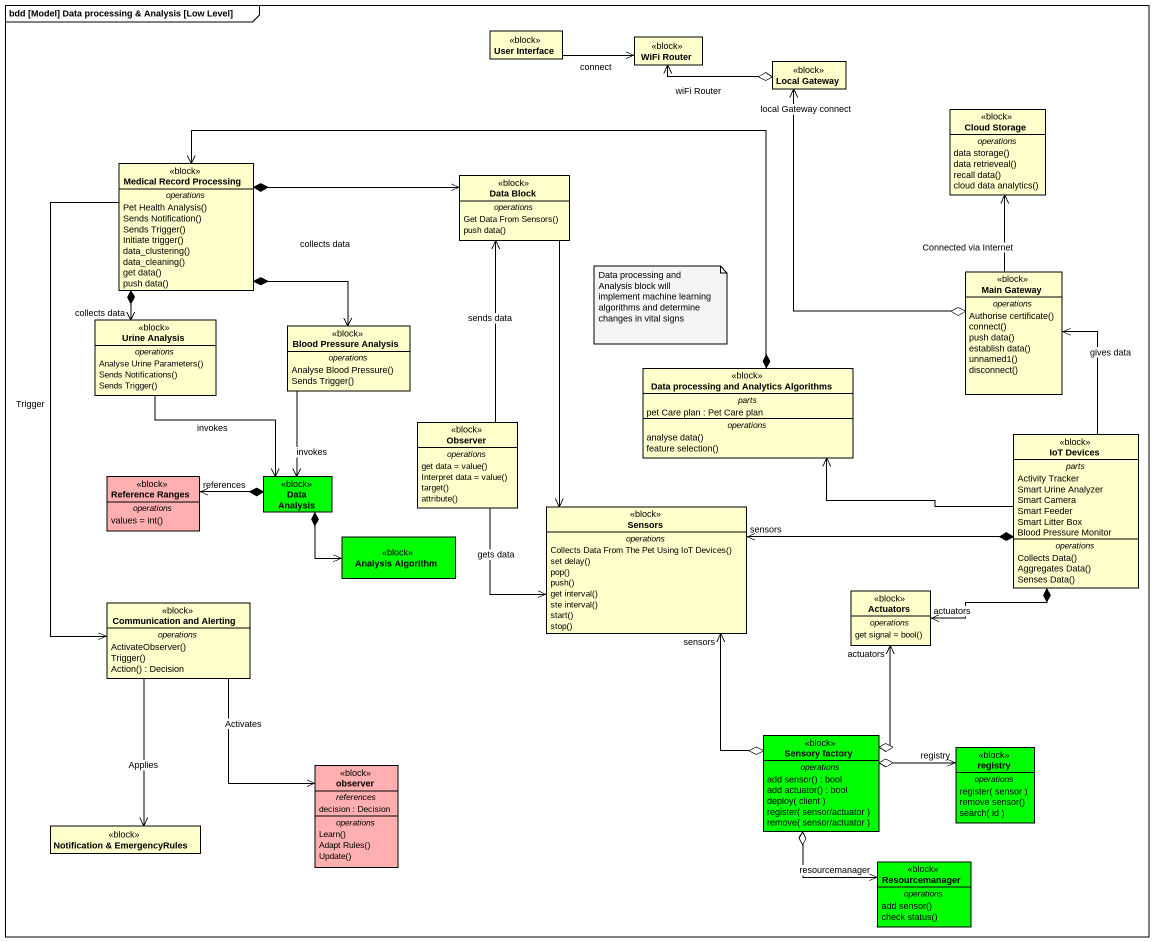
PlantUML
@startuml
mainframe bdd [Model] Data processing & Analysis [Low Level]
hide circle
hide empty members
class "User Interface" as User_Interface <<block>>
class "WiFi Router" as WiFi_Router <<block>>
class "Local Gateway" as Local_Gateway <<block>>
class "Cloud Storage" as Cloud_Storage <<block>> {
  -- operations --
  data storage()
  data retrieveal()
  recall data()
  cloud data analytics()
}
class "Medical Record Processing" as Medical_Record_Processing <<block>> {
  -- operations --
  Pet Health Analysis()
  Sends Notification()
  Sends Trigger()
  Initiate trigger()
  data_clustering()
  data_cleaning()
  get data()
  push data()
}
class "Data Block" as Data_Block <<block>> {
  -- operations --
  Get Data From Sensors()
  push data()
}
class "Main Gateway" as Main_Gateway <<block>> {
  -- operations --
  Authorise certificate()
  connect()
  push data()
  establish data()
  unnamed1()
  disconnect()
}
class "Urine Analysis" as Urine_Analysis <<block>> {
  -- operations --
  Analyse Urine Parameters()
  Sends Notifications()
  Sends Trigger()
}
class "Blood Pressure Analysis" as Blood_Pressure_Analysis <<block>> {
  -- operations --
  Analyse Blood Pressure()
  Sends Trigger()
}
class "Data processing and Analytics Algorithms" as Data_processing_and <<block>> {
  -- parts --
  pet Care plan : Pet Care plan
  -- operations --
  analyse data()
  feature selection()
}
class Observer <<block>> {
  -- operations --
  get data = value()
  Interpret data = value()
  target()
  attribute()
}
class "IoT Devices" as IoT_Devices <<block>> {
  -- parts --
  Activity Tracker
  Smart Urine Analyzer
  Smart Camera
  Smart Feeder
  Smart Litter Box
  Blood Pressure Monitor
  -- operations --
  Collects Data()
  Aggregates Data()
  Senses Data()
}
class "Reference Ranges" as Reference_Ranges <<block>> #FFAFAF {
  -- operations --
  values = int()
}
class "Data Analysis" as Data_Analysis <<block>> #00FF00
class Sensors <<block>> {
  -- operations --
  Collects Data From The Pet Using IoT Devices()
  set delay()
  pop()
  push()
  get interval()
  ste interval()
  start()
  stop()
}
class "Analysis Algorithm" as Analysis_Algorithm <<block>> #00FF00
class "Communication and Alerting" as Communication_and_Alerting <<block>> {
  -- operations --
  ActivateObserver()
  Trigger()
  Action() : Decision
}
class Actuators <<block>> {
  -- operations --
  get signal = bool()
}
class "Sensory factory" as Sensory_factory <<block>> #00FF00 {
  -- operations --
  add sensor() : bool
  add actuator() : bool
  deploy( client )
  register( sensor/actuator )
  remove( sensor/actuator )
}
class observer <<block>> #FFAFAF {
  -- references --
  decision : Decision
  -- operations --
  Learn()
  Adapt Rules()
  Update()
}
class registry <<block>> #00FF00 {
  -- operations --
  register( sensor )
  remove sensor()
  search( id )
}
class "Notification & EmergencyRules" as Notification_EmergencyRules <<block>>
class Resourcemanager <<block>> #00FF00 {
  -- operations --
  add sensor()
  check status()
}
User_Interface -right-> "connect" WiFi_Router
Local_Gateway o-left-> "wiFi Router" WiFi_Router
Medical_Record_Processing *-right-> Data_Block
Medical_Record_Processing *--> "collects data" Urine_Analysis
Medical_Record_Processing *--> Blood_Pressure_Analysis
Medical_Record_Processing --> "Trigger" Communication_and_Alerting
Data_Block --> "collects data" Sensors
Main_Gateway o-up-> "local Gateway connect" Local_Gateway
Main_Gateway -up-> "Connected via Internet" Cloud_Storage
Urine_Analysis --> "invokes" Data_Analysis
Blood_Pressure_Analysis --> "invokes" Data_Analysis
Data_processing_and *-left-> Medical_Record_Processing
Observer -up-> "sends data" Data_Block
Observer -right-> "gets data" Sensors
IoT_Devices -up-> "gives data" Main_Gateway
IoT_Devices -left-> Data_processing_and
IoT_Devices *-left-> "sensors" Sensors
IoT_Devices *-left-> "actuators" Actuators
Data_Analysis *-left-> "references" Reference_Ranges
Data_Analysis *--> Analysis_Algorithm
Communication_and_Alerting --> "Activates" observer
Communication_and_Alerting --> "Applies" Notification_EmergencyRules
Sensory_factory o-up-> "sensors" Sensors
Sensory_factory o-up-> "actuators" Actuators
Sensory_factory o-right-> "registry" registry
Sensory_factory o--> "resourcemanager" Resourcemanager
note as N1
  Data processing and Analysis block will implement machine learning algorithms and determine changes in vital signs
end note
@enduml
